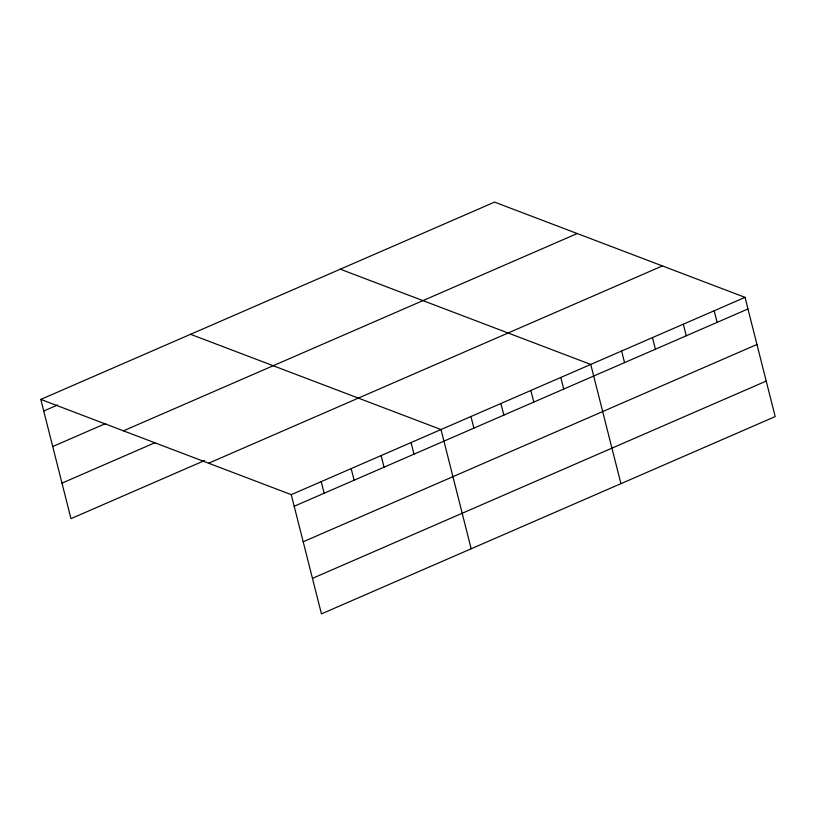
<?xml version="1.0" encoding="UTF-8"?>
<svg xmlns="http://www.w3.org/2000/svg" width="816" height="816" viewBox="0 0 816 816"><rect width="100%" height="100%" fill="white"/><g stroke="black" fill="none" stroke-linecap="round" stroke-linejoin="round"><path stroke-width="1.22" d="M40.8 399.412L494.557 202.113L745.028 297.35L775.2 416.588L321.443 613.887L291.261 494.649L40.8 399.412L70.972 518.65L204.592 460.55M43.738 411.019L57.559 405.011M52.724 446.536L105.713 423.504M123.451 430.838L577.218 233.539M61.985 483.133L155.285 442.568M208.61 463.223L662.378 265.924M291.261 494.649L745.028 297.35M294.199 506.257L747.966 308.958M303.195 541.783L756.952 344.485M312.446 578.371L766.214 381.072M340.282 269.188L590.743 364.426L620.925 483.674M190.546 334.295L441.007 429.542L471.179 548.78M714.173 310.763L717.111 322.381M683.318 324.176L686.256 335.794M652.463 337.6L655.401 349.207M621.608 351.013L624.546 362.63M560.796 377.451L563.734 389.069M530.849 390.476L533.786 402.084M500.902 403.492L503.839 415.109M470.954 416.517L473.892 428.135M411.06 442.558L413.998 454.175M381.113 455.583L384.05 467.191M351.166 468.608L354.103 480.216M321.208 481.624L324.156 493.241"/></g></svg>
